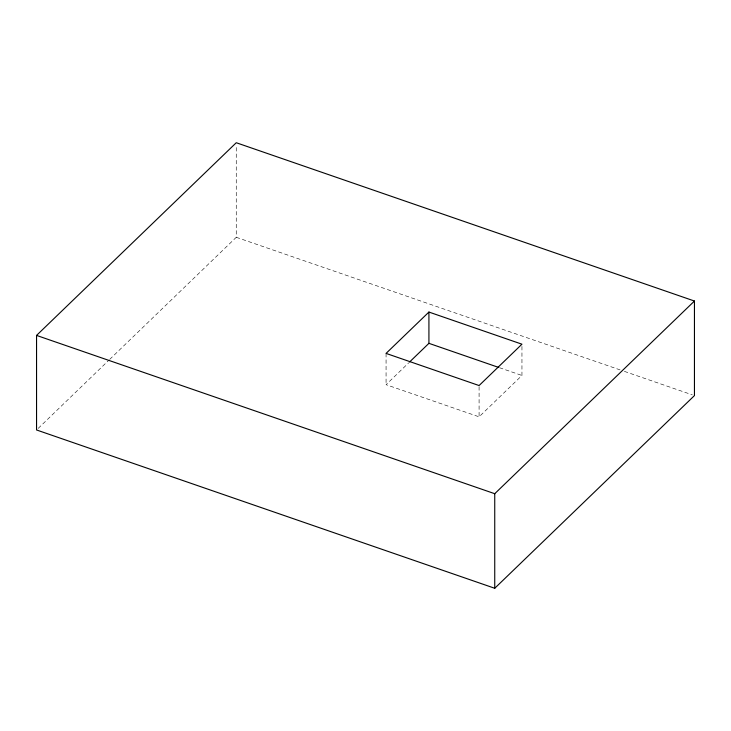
<?xml version="1.0" encoding="UTF-8"?>
<svg xmlns="http://www.w3.org/2000/svg" width="731" height="731" viewBox="0 0 731 731"><rect width="100%" height="100%" fill="white"/><g stroke="black" fill="none" stroke-linecap="round" stroke-linejoin="round"><path stroke-width="0.55" stroke-dasharray="3.65 2.74" d="M38.195 428.384L108.873 360.191M109.696 359.396L236.259 237.292L236.259 145.012M521.952 346.43L521.952 375.469L479.088 416.825L386.069 384.68L408.711 362.832M236.259 237.292L620.062 369.886M624.375 371.375L692.294 394.85M499.501 367.711L521.952 375.469M479.088 386.662L479.088 416.825M386.069 353.402L386.069 384.68"/><path stroke-width="1.1" d="M36.55 335.41L236.259 142.728L694.45 301.035L694.45 395.59L494.741 588.272L36.55 429.965L36.55 335.41L494.741 493.708L694.45 301.035M428.923 312.055L386.069 353.402L479.088 385.548L521.952 344.191L428.923 312.055L428.923 343.332L409.515 362.055M428.923 343.332L498.423 367.346M494.741 493.708L494.741 588.272"/></g></svg>
